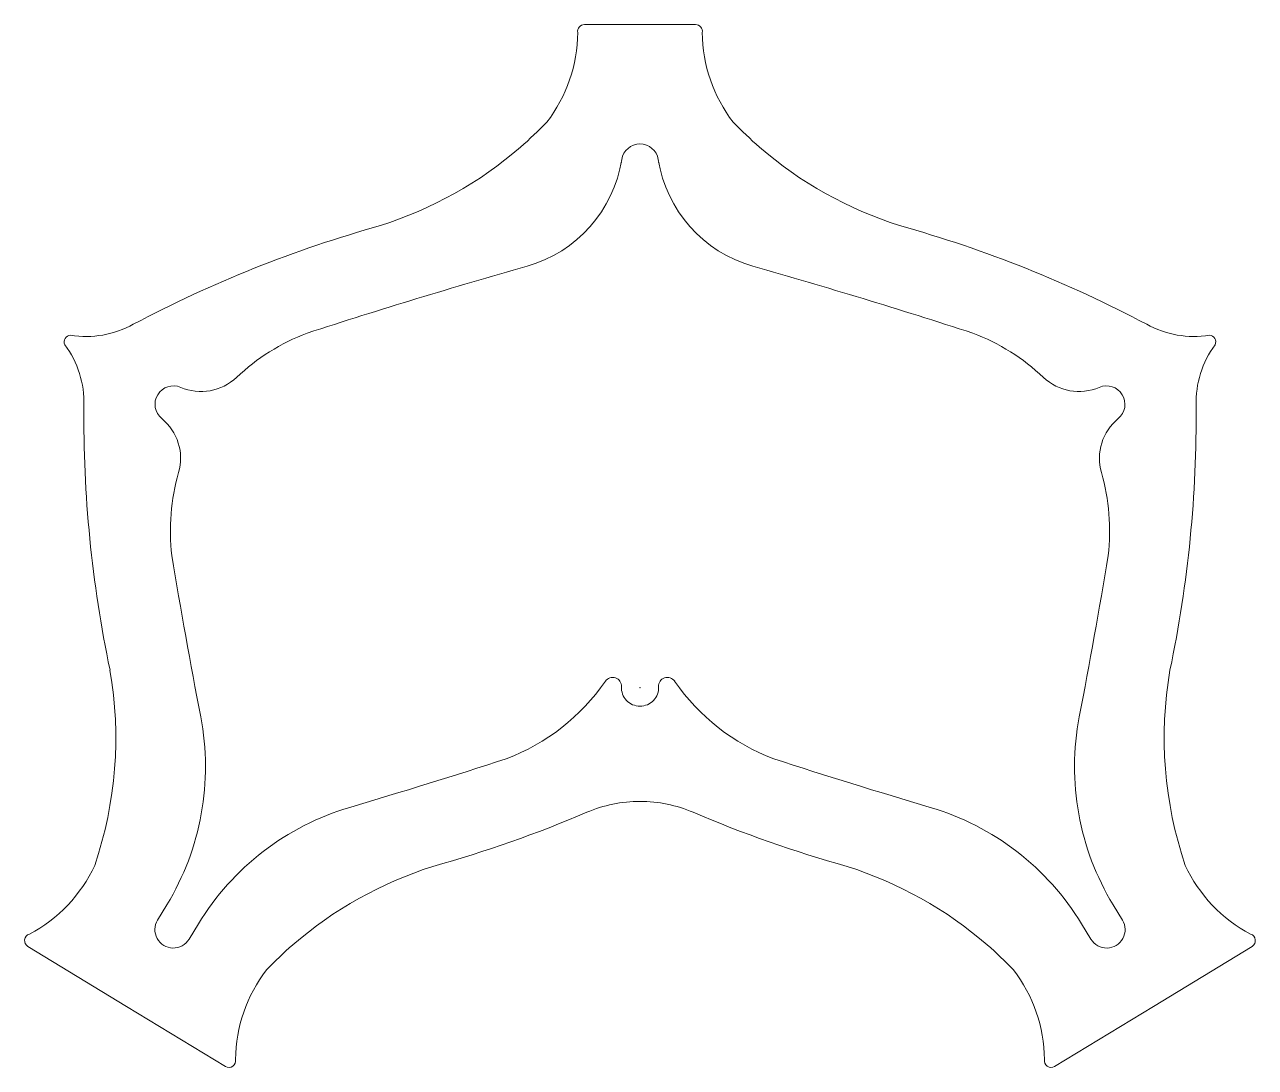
# Model space of a CAD drawing. Header units: inches. Extents: x 0 to 83.5, y 0 to 70.8.
import ezdxf

# ---------------------------------------------------------------- set-up
doc = ezdxf.new("R2010")
doc.units = ezdxf.units.IN
doc.header["$LTSCALE"] = 0.5
doc.header["$MEASUREMENT"] = 0
doc.layers.get('0').update_dxf_attribs({"lineweight": 18})

msp = doc.modelspace()

# ---------------------------------------------------------------- linework, layer by layer
for p, q in [((37.971, 70.763), (41.743, 70.763)), ((45.516, 70.763), (41.743, 70.763)), ((40.493, 61.415), (40.493, 61.392)), ((42.993, 61.415), (42.993, 61.392)), ((9.015, 9.991), (9.646, 11.03)), ((74.471, 9.991), (73.84, 11.03)), ((11.151, 8.693), (11.783, 9.731)), ((72.335, 8.693), (71.704, 9.731)), ((6.917, 4.135), (0.216, 8.209)), ((76.569, 4.135), (83.27, 8.209)), ((6.917, 4.135), (13.618, 0.06)), ((76.569, 4.135), (69.868, 0.06))]:
    msp.add_line(p, q)
for centre, radius, start, end in [((27.486, 70.291), 10.036, 322.19444, 359.60527), ((37.971, 70.306), 0.457, 90, 190.63165), ((45.516, 70.306), 0.457, 349.36835, 90), ((56.001, 70.291), 10.036, 180.39473, 217.80556), ((15.984, 82.804), 26.943, 310.95325, 316.15152), ((67.502, 82.804), 26.943, 223.84848, 229.04675), ((41.743, 61.415), 1.25, 90, 170.95583), ((41.743, 61.415), 1.25, 9.04417, 90), ((15.984, 82.804), 26.943, 287.59445, 310.95325), ((67.502, 82.804), 26.943, 229.04675, 252.40555), ((31.621, 63.026), 9, 285.90035, 350.95583), ((51.866, 63.026), 9, 189.04417, 254.09965), ((46.757, -23.9), 84.121, 105.60435, 117.91888), ((36.73, -23.9), 84.121, 62.08112, 74.39565), ((151.42, -357.524), 428.281, 105.90035, 107.988), ((-67.934, -357.524), 428.281, 72.012, 74.09965), ((4.164, 56.172), 6.576, 260.82643, 299.17478), ((79.323, 56.172), 6.576, 240.82522, 279.17357), ((3.14, 49.224), 0.457, 148.70066, 204.27408), ((3.14, 49.224), 0.457, 93.12724, 148.70066), ((24.236, 36.418), 14.335, 110.74117, 133.46591), ((59.25, 36.418), 14.335, 46.53409, 69.25883), ((80.346, 49.224), 0.457, 31.29934, 86.87276), ((80.346, 49.224), 0.457, 335.72592, 31.29934), ((-2.557, 45.118), 6.576, 358.22653, 36.57489), ((86.044, 45.118), 6.576, 143.42511, 181.77347), ((11.967, 49.362), 3.5, 246.76406, 313.46591), ((71.519, 49.362), 3.5, 226.53409, 293.23594), ((10.093, 44.997), 1.25, 66.76406, 230.63726), ((73.393, 44.997), 1.25, 309.36274, 113.23594), ((88.133, 44.155), 84.121, 179.48244, 191.79696), ((-4.647, 44.155), 84.121, 348.20304, 0.51756), ((7.081, 41.324), 3.5, 343.93541, 50.63726), ((76.406, 41.324), 3.5, 129.36274, 196.06459), ((24.219, 36.389), 14.335, 163.93541, 186.66015), ((24.219, 36.389), 14.335, 163.93541, 186.66015), ((59.268, 36.389), 14.335, 353.33985, 16.06459), ((59.268, 36.389), 14.335, 353.33985, 16.06459), ((432.495, 104.774), 428.281, 189.41332, 190.90046), ((-349.008, 104.774), 428.281, 349.09954, 350.58668), ((-20.761, 22.367), 26.943, 341.2498, 9.80686), ((104.247, 22.367), 26.943, 170.19314, 198.7502), ((27.59, 34.34), 14.335, 290.74117, 325.41636), ((39.886, 25.863), 0.6, 356.8293, 145.41636), ((43.601, 25.863), 0.6, 34.58364, 183.1707), ((55.896, 34.34), 14.335, 214.58364, 249.25883), ((41.733, 25.76), 1.25, 176.8293, 270.40894), ((41.754, 25.76), 1.25, 269.59106, 3.1707), ((41.751, 25.76), 1.25, 269.59106, 269.65551), ((41.736, 25.76), 1.25, 270.34449, 270.40894), ((-5.734, 20.381), 18, 328.70066, 10.90046), ((89.22, 20.381), 18, 169.09954, 211.29934), ((-99.594, 428.281), 428.281, 286.50086, 287.988), ((183.08, 428.281), 428.281, 252.012, 253.49914), ((27.163, 0.38), 18, 106.50086, 148.70066), ((41.727, 8.9), 9.141, 89.89669, 113.14453), ((41.76, 8.9), 9.141, 66.85547, 90.10331), ((56.323, 0.38), 18, 31.29934, 73.49914), ((5.07, 94.657), 84.121, 285.60435, 293.14453), ((78.417, 94.657), 84.121, 246.85547, 254.39565), ((-4.359, 17.915), 10.036, 297.79605, 335.20688), ((35.842, -12.047), 26.943, 107.59445, 130.95325), ((47.644, -12.047), 26.943, 49.04675, 72.40555), ((87.845, 17.915), 10.036, 204.79312, 242.20395), ((10.083, 9.342), 1.25, 148.70066, 328.70066), ((73.403, 9.342), 1.25, 211.29934, 31.29934), ((0.453, 8.599), 0.457, 106.76967, 238.70066), ((83.033, 8.599), 0.457, 301.29934, 73.23033), ((35.842, -12.047), 26.943, 130.95325, 136.15152), ((47.644, -12.047), 26.943, 43.84848, 49.04675), ((24.341, 0.466), 10.036, 142.19444, 179.60527), ((59.146, 0.466), 10.036, 0.39473, 37.80556), ((13.856, 0.451), 0.457, 238.70066, 10.63165), ((69.631, 0.451), 0.457, 169.36835, 301.29934)]:
    msp.add_arc(centre, radius, start, end)
msp.add_point((41.754, 25.76))

doc.saveas('drawing.dxf')
